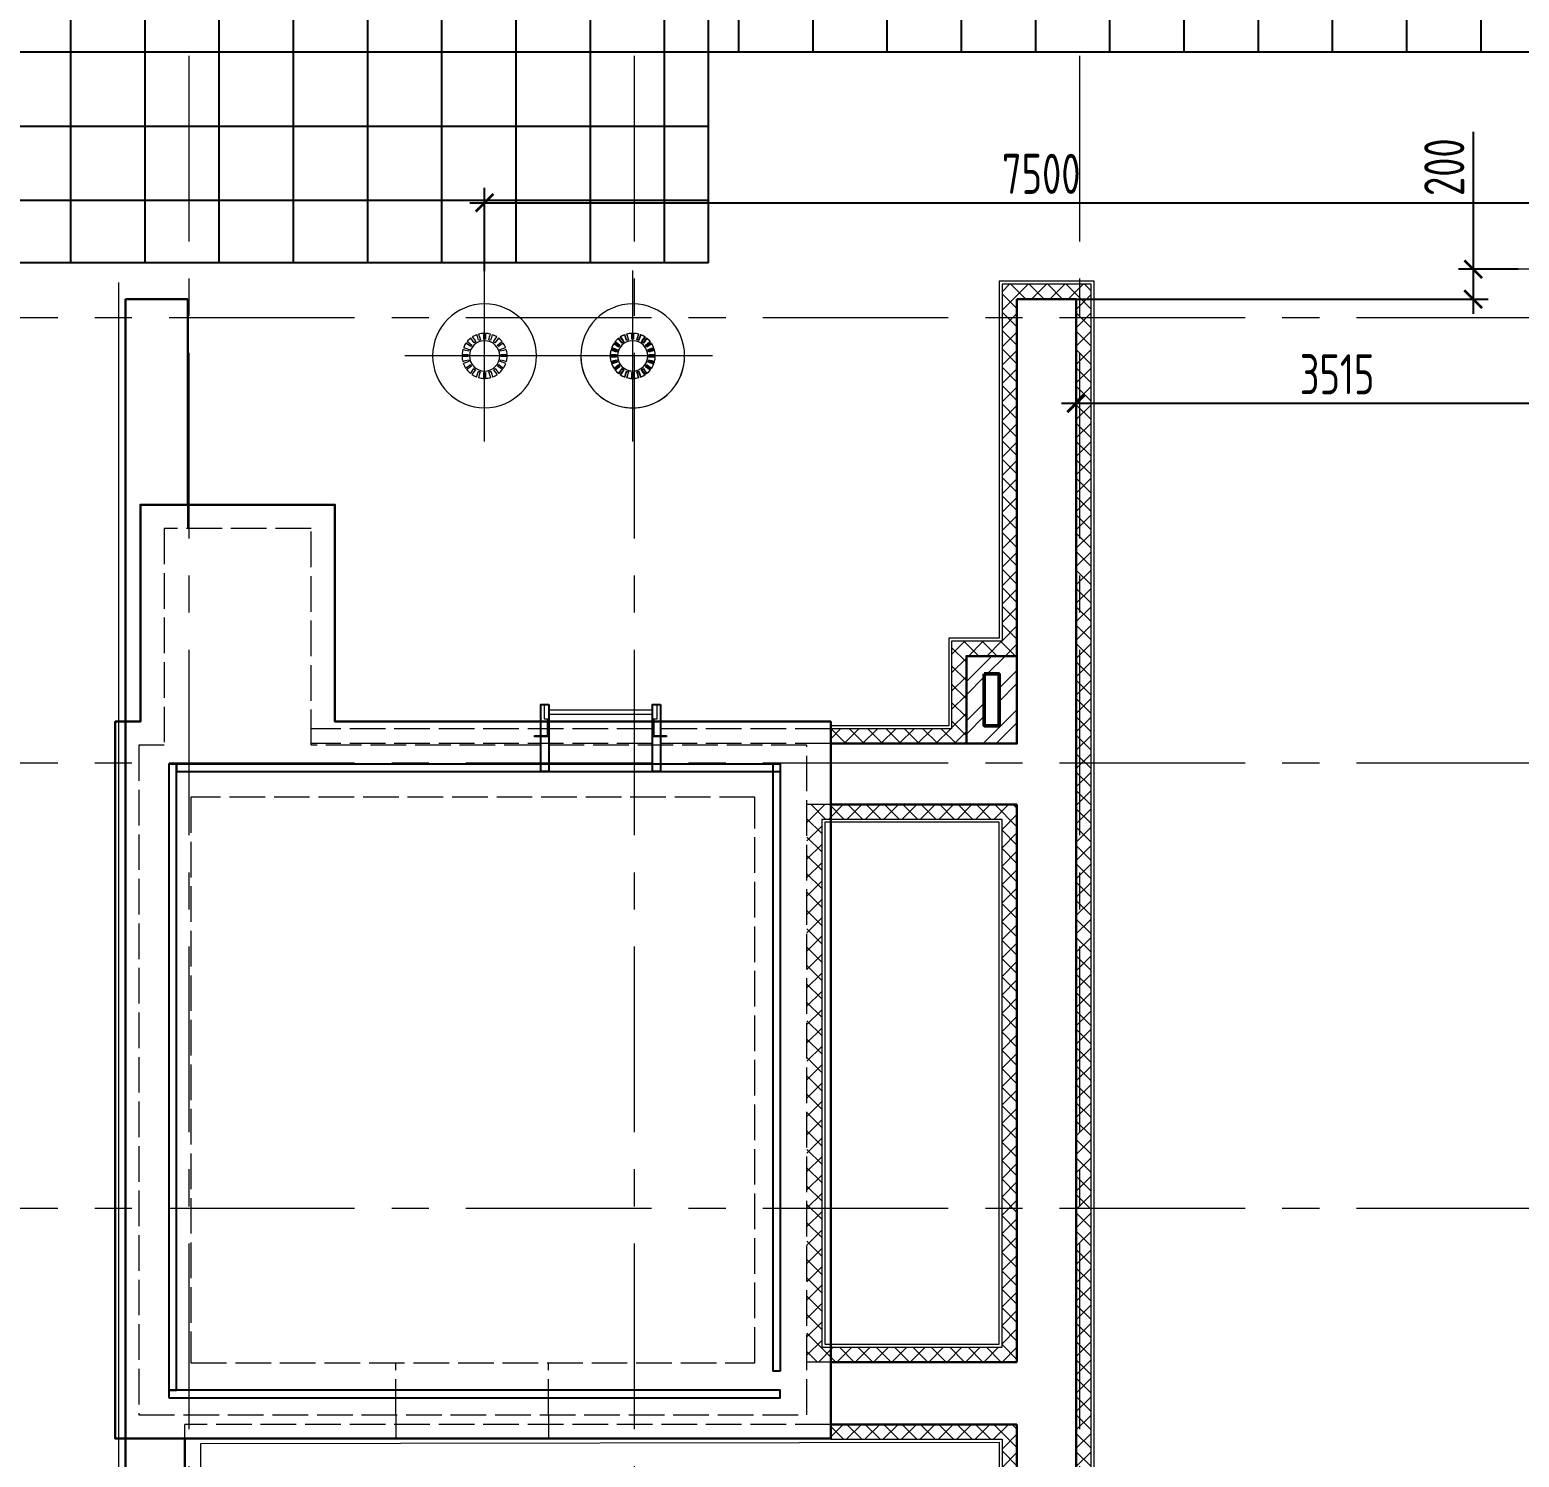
# Model space of a CAD drawing. Header units: millimetres. Extents: x -8689834 to 9419935, y 0 to 135940.
# Drawn here: x 199509 to 209543, y 110923 to 120539 of the extents above; entities that cross this region are included whole.
import ezdxf
from ezdxf import colors
from ezdxf.entities.mleader import LeaderData, LeaderLine
from ezdxf.math import Vec2, Vec3

# ---------------------------------------------------------------- set-up
doc = ezdxf.new("R2010")
doc.units = ezdxf.units.MM
doc.header["$MEASUREMENT"] = 0
doc.linetypes.add('ACAD_ISO02W100', pattern=[15, 12, -3])
doc.linetypes.add('CENTER', pattern=[2, 1.25, -0.25, 0.25, -0.25])
doc.layers.get('0').update_dxf_attribs({"color": 250, "lineweight": 9})
for name, color, linetype, lineweight in [('АР_Воронки н', 82, 'Continuous', 9), ('АР_Лестницы ограждение', 94, 'Continuous', 25), ('АР_Оси', 7, 'Continuous', 9), ('АР_Отметки', 250, 'Continuous', 15), ('АР_Парапет', 142, 'Continuous', 30), ('АР_Перегородки кирпич', 244, 'Continuous', 30), ('АР_Перегородки_кирпич_Штрих', 244, 'Continuous', 5), ('АР_Тонкие линие построения', 251, 'Continuous', 9), ('АР_Утеплитель', 154, 'Continuous', 9), ('АР_Штрих утеплитель', 24, 'Continuous', 13), ('ОБОРУДОВАНИЕ', 253, 'Continuous', 5), ('ПРОЕМЫ ОВ', 173, 'Continuous', 50), ('пунктир', 251, 'Continuous', 13), ('Специальное оборудование', 7, 'Continuous', 9)]:
    doc.layers.add(name, color=color, linetype=linetype, lineweight=lineweight)
doc.layers.add('АР_Кровля дорожки', color=245, linetype='Continuous')
doc.layers.add('Тонкая', color=7, linetype='Continuous')
doc.layers.get('0').freeze()
doc.styles.add('ISOCPEUR', font='isocpeur.ttf', dxfattribs={"width": 0.7})
doc.dimstyles.new('R_100', dxfattribs={"dimtxt": 270, "dimasz": 120, "dimexe": 100, "dimexo": 0, "dimgap": 60, "dimtad": 1, "dimdec": 0, "dimrnd": 5, "dimzin": 0, "dimdsep": 46, "dimtxsty": 'ISOCPEUR', "dimblk": 'ARCHTICK', "dimcen": 0, "dimdle": 100, "dimclrd": 256, "dimclre": 256, "dimclrt": 256, "dimadec": 0, "dimazin": 0, "dimtfac": 2, "dimtdec": 0, "dimtofl": 0, "dimtmove": 1, "dimatfit": 3, "dimfxl": 1, "dimtvp": 3, "dimtolj": 1, "dimtzin": 0, "dimarcsym": 0})
pattern_1 = [(90, (246785.3, 120390.27), (-500, 0), []), (180, (246785.3, 120390.27), (-3e-14, -500), [])]

# ---------------------------------------------------------------- blocks, each defined once
blk = doc.blocks.new('_DotSmall')
at = {"color": 0, "linetype": 'ByBlock', "const_width": 0.5}
blk.add_lwpolyline([(-0.0625, 0, 1), (0.0625, 0, 1)], format="xyb", close=True, dxfattribs=at)
blk = doc.blocks.new('M_Сток крыши - Сетчатый фильтр 380 мм - Слив 200 мм 2-3193379-Кровля')
at = {"layer": 'ОБОРУДОВАНИЕ', "color": 3, "lineweight": 20, "flags": 128}
for points in [[(-70, 88), (-82, 104), (-93, 120)], [(-83, 128), (-71, 112), (-59, 95)], [(-40, 105), (-46, 124), (-52, 143)], [(-40, 147), (-34, 128), (-28, 109)], [(-6, 112), (-6, 132), (-6, 152)], [(6, 152), (6, 132), (6, 112)], [(28, 109), (34, 128), (40, 147)], [(52, 143), (46, 124), (40, 105)], [(59, 95), (71, 112), (83, 128)], [(93, 120), (82, 104), (70, 88)], [(-152, 9), (-132, 9), (-112, 9)], [(-108, 31), (-127, 37), (-146, 44)], [(-142, 56), (-123, 49), (-104, 43)], [(-93, 63), (-109, 74), (-126, 86)], [(-118, 96), (-102, 85), (-86, 73)], [(86, 73), (102, 85), (118, 96)], [(126, 86), (109, 74), (93, 63)], [(104, 43), (123, 49), (142, 56)], [(146, 44), (127, 37), (108, 31)], [(112, 9), (132, 9), (152, 9)], [(-112, -4), (-132, -4), (-152, -4)], [(-147, -38), (-128, -32), (-109, -26)], [(-106, -38), (-125, -44), (-144, -51)], [(-128, -82), (-112, -71), (-96, -59)], [(-88, -69), (-105, -81), (-121, -93)], [(-96, -118), (-84, -102), (-72, -86)], [(-62, -94), (-74, -110), (-86, -126)], [(86, -126), (74, -110), (62, -94)], [(72, -86), (84, -102), (96, -118)], [(121, -93), (105, -81), (88, -69)], [(96, -59), (112, -71), (128, -82)], [(144, -51), (125, -44), (106, -38)], [(109, -26), (128, -32), (147, -38)], [(152, -4), (132, -4), (112, -4)], [(-54, -143), (-48, -124), (-42, -104)], [(-29, -108), (-36, -128), (-42, -147)], [(-6, -152), (-6, -132), (-6, -112)], [(6, -112), (6, -132), (6, -152)], [(42, -147), (36, -128), (29, -108)], [(42, -104), (48, -124), (54, -143)]]:
    blk.add_lwpolyline(points, dxfattribs=at)
at = {"layer": 'ОБОРУДОВАНИЕ', "color": 3, "lineweight": 20}
for radius, start, end in [(350, 360, 180), (152, 127.775, 140.7677), (102, 360, 180), (152, 110.0657, 122.9987), (152, 92.388, 105.2896), (112, 104.3243, 110.801), (112, 86.7618, 93.2382), (152, 74.7104, 87.612), (112, 69.199, 75.6757), (152, 57.0013, 69.9343), (152, 39.2323, 52.225), (152, 163.3962, 176.5684), (152, 145.5443, 158.6195), (112, 175.3454, 180), (112, 157.4148, 163.893), (112, 139.6161, 146.0938), (112, 121.9295, 128.4067), (112, 51.5933, 58.0705), (112, 33.9062, 40.3839), (112, 16.107, 22.5852), (112, 360, 4.6546), (152, 21.3805, 34.4557), (152, 3.4316, 16.6038), (350, 180, 360), (152, 181.3452, 194.6195), (152, 199.3962, 212.7677), (152, 217.5443, 230.9987), (112, 180, 181.8238), (112, 193.4148, 199.893), (102, 180, 360), (112, 211.6161, 218.0938), (112, 229.9295, 236.4067), (112, 303.5933, 310.0705), (112, 321.9062, 328.3839), (152, 309.0013, 322.4557), (112, 340.107, 346.5852), (112, 358.1762, 360), (152, 327.2323, 340.6038), (152, 345.3805, 358.6548), (152, 235.775, 249.2896), (112, 248.3243, 254.801), (152, 254.0657, 267.612), (112, 266.7618, 273.2382), (152, 272.388, 285.9343), (112, 285.199, 291.6757), (152, 290.7104, 304.225)]:
    blk.add_arc((0, 0), radius, start, end, dxfattribs=at)
blk = doc.blocks.new('A$C357e6c43')
at = {"layer": 'АР_Воронки н', "flags": 128}
for points in [[(-70, 88), (-82, 104), (-93, 120)], [(-83, 128), (-71, 112), (-59, 95)], [(-40, 105), (-46, 124), (-52, 143)], [(-40, 147), (-34, 128), (-28, 109)], [(-6, 112), (-6, 132), (-6, 152)], [(6, 152), (6, 132), (6, 112)], [(28, 109), (34, 128), (40, 147)], [(52, 143), (46, 124), (40, 105)], [(59, 95), (71, 112), (83, 128)], [(93, 120), (82, 104), (70, 88)], [(-152, 9), (-132, 9), (-112, 9)], [(-108, 31), (-127, 37), (-146, 44)], [(-142, 56), (-123, 49), (-104, 43)], [(-93, 63), (-109, 74), (-126, 86)], [(-118, 96), (-102, 85), (-86, 73)], [(86, 73), (102, 85), (118, 96)], [(126, 86), (109, 74), (93, 63)], [(104, 43), (123, 49), (142, 56)], [(146, 44), (127, 37), (108, 31)], [(112, 9), (132, 9), (152, 9)], [(-112, -4), (-132, -4), (-152, -4)], [(-147, -38), (-128, -32), (-109, -26)], [(-106, -38), (-125, -44), (-144, -51)], [(-128, -82), (-112, -71), (-96, -59)], [(-88, -69), (-105, -81), (-121, -93)], [(-96, -118), (-84, -102), (-72, -86)], [(-62, -94), (-74, -110), (-86, -126)], [(86, -126), (74, -110), (62, -94)], [(72, -86), (84, -102), (96, -118)], [(121, -93), (105, -81), (88, -69)], [(96, -59), (112, -71), (128, -82)], [(144, -51), (125, -44), (106, -38)], [(109, -26), (128, -32), (147, -38)], [(152, -4), (132, -4), (112, -4)], [(-54, -143), (-48, -124), (-42, -104)], [(-29, -108), (-36, -128), (-42, -147)], [(-6, -152), (-6, -132), (-6, -112)], [(6, -112), (6, -132), (6, -152)], [(42, -147), (36, -128), (29, -108)], [(42, -104), (48, -124), (54, -143)]]:
    blk.add_lwpolyline(points, dxfattribs=at)
at = {"layer": 'АР_Воронки н'}
for radius, start, end in [(350, 0, 180), (152, 127.775, 140.7677), (102, 0, 180), (152, 110.0657, 122.9987), (152, 92.388, 105.2896), (112, 104.3243, 110.801), (112, 86.7618, 93.2382), (152, 74.7104, 87.612), (112, 69.199, 75.6757), (152, 57.0013, 69.9343), (152, 39.2323, 52.225), (350, 180, 0), (152, 163.3962, 176.5684), (152, 145.5443, 158.6195), (112, 175.3454, 180), (112, 180, 181.8238), (112, 157.4148, 163.893), (102, 180, 0), (112, 139.6161, 146.0938), (112, 121.9295, 128.4067), (112, 51.5933, 58.0705), (112, 33.9062, 40.3839), (112, 16.107, 22.5852), (112, 0, 4.6546), (112, 358.1762, 0), (152, 21.3805, 34.4557), (152, 3.4316, 16.6038), (152, 181.3452, 194.6195), (152, 199.3962, 212.7677), (152, 217.5443, 230.9987), (112, 193.4148, 199.893), (112, 211.6161, 218.0938), (112, 229.9295, 236.4067), (112, 303.5933, 310.0705), (112, 321.9062, 328.3839), (152, 309.0013, 322.4557), (112, 340.107, 346.5852), (152, 327.2323, 340.6038), (152, 345.3805, 358.6548), (152, 235.775, 249.2896), (112, 248.3243, 254.801), (152, 254.0657, 267.612), (112, 266.7618, 273.2382), (152, 272.388, 285.9343), (112, 285.199, 291.6757), (152, 290.7104, 304.225)]:
    blk.add_arc((0, 0), radius, start, end, dxfattribs=at)
blk = doc.blocks.new('A$C8068bb3d')
at = {"layer": 'АР_Оси', "linetype": 'CENTER', "ltscale": 1000}
for p, q in [((0, -576), (0, 576)), ((537, 0), (-537, 0))]:
    blk.add_line(p, q, dxfattribs=at)
blk = doc.blocks.new('LADDER_12760 - LADDER_12760-5164013-3_1 этаж')
at = {"layer": 'Специальное оборудование'}
for p, q in [((25, 95), (-50, 95)), ((-50, 95), (-50, 88)), ((-50, 88), (18, 88)), ((18, 88), (18, 0)), ((25, 0), (25, 95)), ((575, 95), (575, 0)), ((650, 95), (575, 95)), ((582, 0), (582, 88)), ((582, 88), (650, 88)), ((650, 88), (650, 95)), ((0, 0), (25, 0)), ((0, -76.2), (0, 0)), ((25, 0), (25, -76.2)), ((575, 0), (600, 0)), ((575, -76.2), (575, 0)), ((600, 0), (600, -76.2)), ((25, -76.2), (0, -76.2)), ((25, -25.4), (575, -25.4)), ((575, -45.4), (25, -45.4)), ((600, -76.2), (575, -76.2))]:
    blk.add_line(p, q, dxfattribs=at)
blk = doc.blocks.new('_ArchTick')
at = {"color": 0, "linetype": 'ByBlock', "const_width": 0.15}
blk.add_lwpolyline([(-0.5, -0.5), (0.5, 0.5)], dxfattribs=at)
blk = doc.blocks.new('*D1602')
at = {"layer": 'Тонкая', "lineweight": -2, "ltscale": 500, "transparency": 16777216}
for p, q in [((202573, 118913), (202573, 119474)), ((210073, 118926), (210073, 119474)), ((202473, 119374), (210173, 119374))]:
    blk.add_line(p, q, dxfattribs=at)
at = {"layer": 'Тонкая', "lineweight": -2, "ltscale": 500, "transparency": 16777216, "xscale": 120, "yscale": 120, "zscale": 120, "rotation": 180}
blk.add_blockref('_ArchTick', (202573, 119374), dxfattribs=at)
at = {"layer": 'Тонкая', "lineweight": -2, "ltscale": 500, "transparency": 16777216, "xscale": 120, "yscale": 120, "zscale": 120}
blk.add_blockref('_ArchTick', (210073, 119374), dxfattribs=at)
at = {"layer": 'Тонкая', "ltscale": 500, "transparency": 16777216, "insert": (206323, 119569), "char_height": 270, "attachment_point": 5, "style": 'ISOCPEUR'}
blk.add_mtext('\\A1;7500', dxfattribs=at)
blk = doc.blocks.new('*D1603')
at = {"layer": 'Тонкая', "lineweight": -2, "ltscale": 500, "transparency": 16777216}
for p, q in [((210073, 118916), (210073, 117924)), ((206559, 118725), (206559, 117924)), ((206459, 118024), (210173, 118024))]:
    blk.add_line(p, q, dxfattribs=at)
at = {"layer": 'Тонкая', "lineweight": -2, "ltscale": 500, "transparency": 16777216, "xscale": 120, "yscale": 120, "zscale": 120, "rotation": 180}
blk.add_blockref('_ArchTick', (206559, 118024), dxfattribs=at)
at = {"layer": 'Тонкая', "lineweight": -2, "ltscale": 500, "transparency": 16777216, "xscale": 120, "yscale": 120, "zscale": 120}
blk.add_blockref('_ArchTick', (210073, 118024), dxfattribs=at)
at = {"layer": 'Тонкая', "ltscale": 500, "transparency": 16777216, "insert": (208316, 118219), "char_height": 270, "attachment_point": 5, "style": 'ISOCPEUR'}
blk.add_mtext('\\A1;3515', dxfattribs=at)
blk = doc.blocks.new('*D1605')
at = {"layer": 'Тонкая', "lineweight": -2, "ltscale": 500, "transparency": 16777216}
for p, q in [((209233, 119853), (209233, 118926)), ((209233, 119026), (209233, 118625)), ((209536, 118926), (209133, 118926)), ((206559, 118725), (209333, 118725))]:
    blk.add_line(p, q, dxfattribs=at)
at = {"layer": 'Тонкая', "lineweight": -2, "ltscale": 500, "transparency": 16777216, "xscale": 120, "yscale": 120, "zscale": 120}
for p, rotation in [((209233, 118926), 90), ((209233, 118725), 270)]:
    blk.add_blockref('_ArchTick', p, dxfattribs=dict(at, rotation=rotation))
at = {"layer": 'Тонкая', "ltscale": 500, "transparency": 16777216, "insert": (209038, 119614), "char_height": 270, "attachment_point": 5, "rotation": 90, "style": 'ISOCPEUR'}
blk.add_mtext('\\A1;200', dxfattribs=at)

msp = doc.modelspace()

# ---------------------------------------------------------------- hatches: boundary and pattern name
at = {"layer": 'АР_Кровля дорожки', "ltscale": 500}
h = msp.add_hatch(dxfattribs=at)
h.set_pattern_fill('ANSI37', color=256, scale=4000, angle=45, style=2, double=1)
h.set_pattern_definition(pattern_1)
h.paths.add_polyline_path([(203280.6, 126360.1), (204080.6, 126360.1), (204080.6, 118969.8), (203280.6, 118969.8), (199376.8, 118969.8), (199376.8, 119888.5), (194581.4, 119888.5), (194581.4, 111649.7), (194785.3, 111649.7), (194785.3, 108790), (198287.5, 108790), (198287.5, 114499.7), (199287.5, 114499.7), (199287.5, 108790), (200070.7, 108790), (200070.7, 107890), (196048.9, 107889), (196048.9, 106890.6), (193848.4, 106890.6), (193848.4, 110167), (193485.6, 110167), (193485.6, 120688.5), (203280.6, 120688.5)])
h = msp.add_hatch(dxfattribs=at)
h.set_pattern_fill('ANSI37', color=256, scale=4000, angle=45, style=2, double=1)
h.set_pattern_definition(pattern_1)
h.paths.add_polyline_path([(249289.3, 121905.6), (249266.7, 121905.6), (249266.7, 121937.3), (249266.7, 121959), (249289.3, 121959), (249289.3, 122491.1), (251719.3, 122491.1), (251719.3, 123427.7), (248284.8, 123427.7), (248284.8, 118690.7), (249289.3, 118690.7), (251719.3, 118690.7), (251719.3, 119208.8), (249289.3, 119202), (249289.3, 121153.3), (249266.7, 121153.3), (249266.7, 121206.8), (249289.3, 121206.8)])
h.paths.add_polyline_path([(247083.3, 120390.3), (246283.3, 120390.3), (246485.1, 120390.3)], flags=17)
h.paths.add_polyline_path([(248284.8, 121090.3), (204080.6, 121090.3), (204080.6, 120390.3), (246825.8, 120390.3), (248284.8, 120390.3)])
h.paths.add_polyline_path([(246771.6, 117323.9), (246785.3, 117323.9), (246785.3, 117324.5)])
h.paths.add_polyline_path([(242787.5, 121090.3), (243630, 121090.3), (243630, 121059.1), (242787.5, 121059.1)], flags=16)
at = {"layer": 'АР_Перегородки_кирпич_Штрих', "ltscale": 500}
h = msp.add_hatch(dxfattribs=at)
h.set_pattern_fill('ANSI32', color=256, scale=500)
h.set_pattern_definition([(45, (-272544.9, 0), (-132.58252, 132.58252), []), (45, (-272456.5, 0), (-132.58252, 132.58252), [])])
h.paths.add_polyline_path([(206039.2, 116200.4), (205939.2, 116200.4), (205939.2, 115850.4), (206039.2, 115850.4)], flags=16)
h.paths.add_polyline_path([(206159.2, 116320.4), (205819.2, 116320.4), (205819.2, 115730.4), (206159.2, 115730.4)])
at = {"layer": 'АР_Утеплитель', "ltscale": 500}
h = msp.add_hatch(dxfattribs=at)
h.set_pattern_fill('ANSI37', color=256, scale=700)
h.set_pattern_definition([(45, (-264606.58, -1325.41), (-61.871843, 61.871843), []), (135, (-264606.58, -1325.41), (-61.871843, -61.871843), [])])
h.paths.add_polyline_path([(206159.2, 111144.4), (204904.3, 111144.4), (204904.3, 111044.4), (206059.2, 111044.4), (206059.2, 106419.4), (206659.2, 106419.4), (206659.2, 118825.4), (206059.2, 118825.4), (206059.2, 116420.4), (205719.2, 116420.4), (205719.2, 115830.4), (204904.3, 115830.4), (204904.3, 115730.4), (205819.2, 115730.4), (205819.2, 116320.4), (206159.2, 116320.4), (206159.2, 118725.4), (206559.2, 118725.4), (206559.2, 106519.4), (206159.2, 106519.4)])
h = msp.add_hatch(dxfattribs=at)
h.set_pattern_fill('ANSI37', color=256, scale=700)
h.set_pattern_definition([(45, (-297580.32, -3396.54), (-61.871843, 61.871843), []), (135, (-297580.32, -3396.54), (-61.871843, -61.871843), [])])
h.paths.add_polyline_path([(206059.2, 111664.4), (204844.3, 111664.4), (204844.3, 115220.4), (206059.2, 115220.4)], flags=16)
h.paths.add_polyline_path([(206159.2, 111564.4), (204744.3, 111564.4), (204744.3, 115320.4), (206159.2, 115320.4)])
at = {"layer": 'АР_Штрих утеплитель', "ltscale": 500}
h = msp.add_hatch(dxfattribs=at)
h.set_pattern_fill('ANSI37', color=256, scale=700)
h.set_pattern_definition([(45, (-272544.9, -1e-11), (-61.871843, 61.871843), []), (135, (-272544.9, -1e-11), (-61.871843, -61.871843), [])])
h.paths.add_polyline_path([(218159.3, 127630.7), (215580.6, 127630.7), (215580.6, 127530.7), (218159.3, 127530.7)])
edge = h.paths.add_edge_path()
edge.add_line((215580.6, 127630.7), (209609.3, 127630.7))
edge.add_line((209609.3, 127630.7), (209609.3, 130631.1))
edge.add_line((209609.3, 130631.1), (200549.3, 130630.7))
edge.add_line((200549.3, 130630.7), (200549.3, 127122.7))
edge.add_line((200549.3, 127122.7), (200058.3, 127122.7))
edge.add_arc((201358, 116876.8), 10328, 97.22897, 132.48441)
edge.add_arc((199340.4, 119160.7), 7281.3, 132.91387, 150.37698)
edge.add_arc((199340.4, 119160.7), 7281.3, 150.37698, 180)
edge.add_line((192059.1, 119160.7), (192059.1, 118630.7))
edge.add_line((192059.1, 118630.7), (188549.3, 118630.7))
edge.add_line((188549.3, 118630.7), (188549.3, 106570.7))
edge.add_line((188549.3, 106570.7), (194489.2, 106570.7))
edge.add_line((194489.2, 106570.7), (194489.2, 82275.7))
edge.add_line((194489.2, 82275.7), (200999.4, 82275.7))
edge.add_line((200999.4, 82275.7), (200999.4, 82375.7))
edge.add_line((200999.4, 82375.7), (194589.2, 82375.7))
edge.add_line((194589.2, 82375.7), (194589.2, 106670.7))
edge.add_line((194589.2, 106670.7), (188649.3, 106670.7))
edge.add_line((188649.3, 106670.7), (188649.3, 118530.7))
edge.add_line((188649.3, 118530.7), (192159.1, 118530.7))
edge.add_line((192159.1, 118530.7), (192160.6, 119295.7))
edge.add_arc((199337.6, 119161.9), 7178.3, 150.18594, 178.93195, ccw=False)
edge.add_arc((199340.4, 119160.7), 7181.3, 133.07839, 150.18856, ccw=False)
edge.add_arc((201357.4, 116878.6), 10226.2, 97.26253, 132.60028, ccw=False)
edge.add_line((200064.7, 127022.7), (200649.3, 127022.7))
edge.add_line((200649.3, 127022.7), (200649.3, 130530.7))
edge.add_line((200649.3, 130530.7), (209509.3, 130530.7))
edge.add_line((209509.3, 130530.7), (209509.3, 127630.7))
edge.add_line((209509.3, 127630.7), (209509.3, 127530.7))
edge.add_line((209509.3, 127530.7), (215580.6, 127530.7))
edge.add_line((215580.6, 127530.7), (215580.6, 127630.7))

# ---------------------------------------------------------------- linework, layer by layer
at = {"layer": 'АР_Кровля дорожки', "ltscale": 100}
for p, q in [((204080.6, 120390.3), (204080.6, 126360.1)), ((204080.6, 120390.3, 0), (248284.8, 120390.3, 0)), ((204080.6, 118969.8), (204080.6, 120390.3))]:
    msp.add_line(p, q, dxfattribs=at)
msp.add_lwpolyline([(204080.6, 118969.8), (199376.8, 118969.8), (199376.8, 119888.5)], dxfattribs=at)
at = {"layer": 'АР_Лестницы ограждение', "color": 18, "lineweight": 25, "true_color": 0x000000}
for points in [[(203005.4, 115994.3), (203005.4, 115542), (202951.9, 115542), (202951.9, 115994.3)], [(203757.6, 115994.3), (203757.6, 115542), (203704.1, 115542), (203704.1, 115994.3)], [(200497.1, 111374.9), (200497.1, 115592.8), (200446.3, 115592.8), (200446.3, 111374.9)], [(200497.1, 115542), (204566.4, 115542), (204566.4, 115592.8), (200497.1, 115592.8)], [(204566.4, 111504.2), (204566.4, 115592.8), (204515.6, 115592.8), (204515.6, 111504.2)], [(200446.3, 111324.1), (204564.1, 111324.1), (204564.1, 111374.9), (200446.3, 111374.9)]]:
    msp.add_lwpolyline(points, close=True, dxfattribs=at)
at = {"layer": 'АР_Оси', "linetype": 'CENTER', "ltscale": 1000}
for p, q in [((200580.6, 134363.2), (200580.6, 78630.8)), ((203580.6, 134363.2), (203580.6, 78630.8)), ((206580.6, 134363.2), (206580.6, 55105.1)), ((182446.9, 118600.7), (265625.3, 118600.7)), ((182446.9, 115600.7), (265625.3, 115600.7)), ((182446.9, 112600.7), (265625.3, 112600.7))]:
    msp.add_line(p, q, dxfattribs=at)
at = {"layer": 'АР_Парапет', "ltscale": 500}
msp.add_lwpolyline([(203004.2, 111049.4), (204904.3, 111049.4), (204904.3, 115879.4), (201564.3, 115879.4), (201564.3, 117339.4), (200254.3, 117339.4), (200254.3, 115879.4), (200084.2, 115879.4), (200084.2, 111049.4), (203020.7, 111049.4)], dxfattribs=at)
at = {"layer": 'АР_Перегородки кирпич', "linetype": 'Continuous', "ltscale": 100}
for points in [[(206159.2, 116320.4), (205819.2, 116320.4), (205819.2, 115730.4), (206159.2, 115730.4)], [(206039.2, 116200.4), (205939.2, 116200.4), (205939.2, 115850.4), (206039.2, 115850.4)]]:
    msp.add_lwpolyline(points, close=True, dxfattribs=at)
at = {"layer": 'АР_Тонкие линие построения', "lineweight": 30, "ltscale": 100}
for p, q in [((200574.2, 118725.4), (200154.2, 118725.4)), ((200154.2, 106519.4), (200154.2, 118725.4)), ((200574.2, 117339.4), (200574.2, 118725.4)), ((206559.2, 118725.4), (206159.2, 118725.4)), ((206159.2, 115730.4), (206159.2, 118725.4)), ((206559.2, 106519.4), (206559.2, 118725.4)), ((206159.2, 115730.4), (204904.3, 115730.4)), ((206159.2, 115320.4), (204904.3, 115320.4)), ((206159.2, 111564.4), (206159.2, 115320.4)), ((206159.2, 111564.4), (204904.3, 111564.4)), ((206159.2, 111144.4), (204904.3, 111144.4)), ((206159.2, 106519.4), (206159.2, 111144.4)), ((200554.2, 106519.4), (200554.2, 111049.4))]:
    msp.add_line(p, q, dxfattribs=at)
at = {"layer": 'АР_Утеплитель', "ltscale": 500}
for points in [[(200106, 118836), (200106, 118836), (200106, 106439.5), (200661, 106439.5), (200661, 111015), (206039.2, 111024.4), (206039.2, 106399.4), (206679.2, 106399.4), (206679.2, 118845.4), (206039.2, 118845.4), (206039.2, 116440.4), (205699.2, 116440.4), (205699.2, 115850.4), (204904.3, 115850.4)], [(204904.3, 111044.4), (206059.2, 111044.4), (206059.2, 106419.4), (206659.2, 106419.4), (206659.2, 118825.4), (206059.2, 118825.4), (206059.2, 116420.4), (205719.2, 116420.4), (205719.2, 115830.4), (204904.3, 115830.4), (204904.3, 115830.4)], [(204844.3, 115220.4), (204844.3, 111664.4), (206059.2, 111664.4), (206059.2, 115220.4), (204844.3, 115220.4)]]:
    msp.add_lwpolyline(points, dxfattribs=at)
msp.add_lwpolyline([(204864.3, 115200.4), (204864.3, 111684.4), (206039.2, 111684.4), (206039.2, 115200.4)], close=True, dxfattribs=at)
at = {"layer": 'ПРОЕМЫ ОВ', "ltscale": 500}
msp.add_lwpolyline([(205939.2, 116200.4), (206039.2, 116200.4), (206039.2, 115850.4), (205939.2, 115850.4)], close=True, dxfattribs=at)
at = {"layer": 'пунктир', "linetype": 'ACAD_ISO02W100', "ltscale": 20}
for p, q in [((200574.2, 117179.4), (200574.2, 117339.4)), ((204904.3, 115830.4), (201404.3, 115830.4)), ((204904.3, 115730.4), (201404.3, 115730.4)), ((204904.3, 115320.4), (204744.3, 115320.4)), ((201974.2, 111209.4), (201974.2, 111559.4)), ((203004.2, 111209.4), (203004.2, 111559.4)), ((204904.3, 111564.4), (204744.3, 111564.4)), ((201974.2, 111209.4), (201974.2, 111049.4)), ((203004.2, 111209.4), (203004.2, 111049.4)), ((204904.3, 111144.4), (200554.2, 111144.4)), ((200554.2, 111049.4), (200554.2, 111144.4))]:
    msp.add_line(p, q, dxfattribs=at)
for points in [[(201404.3, 117179.4), (200414.3, 117179.4), (200414.3, 115719.4), (200244.2, 115719.4), (200244.2, 111209.4), (204744.3, 111209.4), (204744.3, 115719.4), (201404.3, 115719.4)], [(204394.3, 111559.4), (204394.3, 115369.4), (200594.2, 115369.4), (200594.2, 111559.4)]]:
    msp.add_lwpolyline(points, close=True, dxfattribs=at)

# ---------------------------------------------------------------- block references
at = {"layer": 'Специальное оборудование', "xscale": -1.2705, "yscale": 1.2705, "zscale": 1.2705, "rotation": 180}
msp.add_blockref('LADDER_12760 - LADDER_12760-5164013-3_1 этаж', (202973.6, 115897.4), dxfattribs=at)
at = {"layer": 'Тонкая', "lineweight": 13, "ltscale": 500}
for p in [(210073.4, 118926.3), (202572.9, 118342.6), (203570.6, 118342.6)]:
    msp.add_blockref('A$C8068bb3d', p, dxfattribs=at)
at = {"layer": 'Тонкая', "ltscale": 500}
for name, p in [('M_Сток крыши - Сетчатый фильтр 380 мм - Слив 200 мм 2-3193379-Кровля', (202572.9, 118342.6)), ('A$C357e6c43', (202572.9, 118342.6)), ('A$C357e6c43', (203570.6, 118342.6))]:
    msp.add_blockref(name, p, dxfattribs=at)
at = {"layer": 'Тонкая', "ltscale": 500, "rotation": 180}
msp.add_blockref('M_Сток крыши - Сетчатый фильтр 380 мм - Слив 200 мм 2-3193379-Кровля', (203570.6, 118342.6), dxfattribs=at)

# ---------------------------------------------------------------- dimensions: what is measured, and where the dimension line sits
at = {"layer": 'Тонкая', "ltscale": 500}
dim = msp.add_linear_dim(base=(209233, 118725.4), p1=(209536.4, 118926.3), p2=(206559.2, 118725.4), angle=90, dimstyle='R_100', override={"dimpost": '\\X'}, dxfattribs=at)
dim.commit()
dim.dimension.update_dxf_attribs({"geometry": '*D1605', "text_midpoint": (209089.1, 119613.6), "dimtype": 160})
for base, p1, p2, picture, middle in [((210073.4492, 119373.5531), (202572.9108, 118912.5972), (210073.4492, 118926.279), '*D1602', (206323.18, 119568.5531)), ((210073.4, 118024.3), (206559.2, 118725.4), (210073.4, 118916.3), '*D1603', (208316.3, 118219.3))]:
    dim = msp.add_linear_dim(base=base, p1=p1, p2=p2, dimstyle='R_100', override={"dimpost": '\\X'}, dxfattribs=at)
    dim.commit()
    dim.dimension.update_dxf_attribs({"geometry": picture, "text_midpoint": middle})

# ---------------------------------------------------------------- leaders
at = {"layer": 'АР_Отметки'}
ml = msp.add_multileader_mtext('Standard', dxfattribs=at)
ml.set_content('Л.4', color=256, style='ISOCPEUR')
ml.set_leader_properties(color=256, linetype='Continuous', lineweight=-1)
ml.set_arrow_properties(name='DOTSMALL')
ml.build(insert=Vec2(0, 0))
ml.multileader.update_dxf_attribs({"has_text_frame": 1, "text_left_attachment_type": 4, "text_right_attachment_type": 4, "dogleg_length": 100, "arrow_head_size": 180})
ctx = ml.context
ctx.base_point, ctx.char_height, ctx.arrow_head_size, ctx.landing_gap_size, ctx.plane_origin = Vec3(492034.9, 129862.6), 250, 180, 50, Vec3(520155.4, 117704.9)
ctx.left_attachment, ctx.right_attachment = 4, 4
notes = []
notes.append((ctx, [(0, (0, 0, 0), (0, 0), (1, 0), 1, [])]))
ctx.mtext.insert, ctx.mtext.width, ctx.mtext.line_spacing_style, ctx.mtext.flow_direction = Vec3(492084.9, 130195.9), 852.697, 2, 5
ml = msp.add_multileader_mtext('Standard', dxfattribs=at)
ml.set_content('Л.4', color=256, style='ISOCPEUR')
ml.set_leader_properties(color=256, linetype='Continuous', lineweight=-1)
ml.set_arrow_properties(name='DOTSMALL')
ml.build(insert=Vec2(0, 0))
ml.multileader.update_dxf_attribs({"has_text_frame": 1, "text_left_attachment_type": 4, "text_right_attachment_type": 4, "dogleg_length": 100, "arrow_head_size": 180})
ctx = ml.context
ctx.base_point, ctx.char_height, ctx.arrow_head_size, ctx.landing_gap_size, ctx.plane_origin = Vec3(354034, 129862.6), 250, 180, 50, Vec3(382154.5, 117704.9)
ctx.left_attachment, ctx.right_attachment = 4, 4
notes.append((ctx, [(0, (0, 0, 0), (0, 0), (1, 0), 1, [])]))
ctx.mtext.insert, ctx.mtext.width, ctx.mtext.line_spacing_style, ctx.mtext.flow_direction = Vec3(354084, 130195.9), 852.697, 2, 5
ml = msp.add_multileader_mtext('Standard', dxfattribs=at)
ml.set_content('Л.4', color=256, style='ISOCPEUR')
ml.set_leader_properties(color=256, linetype='Continuous', lineweight=-1)
ml.set_arrow_properties(name='DOTSMALL')
ml.build(insert=Vec2(0, 0))
ml.multileader.update_dxf_attribs({"has_text_frame": 1, "text_left_attachment_type": 4, "text_right_attachment_type": 4, "dogleg_length": 100, "arrow_head_size": 180})
ctx = ml.context
ctx.base_point, ctx.char_height, ctx.arrow_head_size, ctx.landing_gap_size, ctx.plane_origin = Vec3(219490, 129862.6), 250, 180, 50, Vec3(247610.5, 117704.9)
ctx.left_attachment, ctx.right_attachment = 4, 4
notes.append((ctx, [(0, (0, 0, 0), (0, 0), (1, 0), 1, [])]))
ctx.mtext.insert, ctx.mtext.width, ctx.mtext.line_spacing_style, ctx.mtext.flow_direction = Vec3(219540, 130195.9), 852.697, 2, 5
for ctx, leaders in notes:
    for number, flags, end, landing, length, lines in leaders:
        leader = LeaderData()
        leader.index, (leader.has_last_leader_line, leader.has_dogleg_vector, leader.attachment_direction) = number, flags
        leader.last_leader_point, leader.dogleg_vector, leader.dogleg_length = Vec3(end), Vec3(landing), length
        for number, points, colour, breaks in lines:
            line = LeaderLine()
            line.index, line.vertices, line.color, line.breaks = number, Vec3.list(points), colors.encode_raw_color(colour), breaks
            leader.lines.append(line)
        ctx.leaders.append(leader)

doc.saveas('drawing.dxf')
